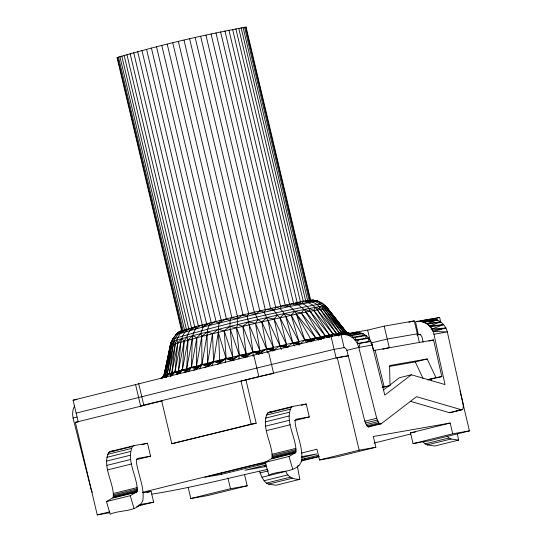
<?xml version="1.0" encoding="UTF-8"?>
<svg xmlns="http://www.w3.org/2000/svg" width="542" height="542" viewBox="0 0 542 542"><rect width="100%" height="100%" fill="white"/><g stroke="black" fill="none" stroke-linecap="round" stroke-linejoin="round"><path stroke-width="0.81" d="M193.541 370.362L195.696 369.312L196.522 365.911L196.854 337.666L200.838 333.601C242.118 323.696 283.303 312.483 325.207 305.715L346.419 332.422L340.64 325.369M160.608 378.756L163.982 375.281L167.288 373.98L213.568 361.589L298.913 341.453L333.154 334.211L346.507 332.226L327.524 308.412C320.017 297.063 306.034 300.092 295.153 303.093C273.818 307.592 252.586 312.544 231.387 317.653L230.004 320.281L230.004 326.345L232.701 356.887L232.511 360.125L234.056 360.213M423.133 342.144C422.32 339.638 422.733 335.207 419.352 334.455L418.356 334.699L415.511 321.745C422.794 321.663 430.002 317.321 437.238 319.99C442.306 322.056 445.998 326.65 447.333 331.914L462.99 403.167L463.356 406.703L462.78 409.169L461.445 409.759L416.541 396.697L381.128 423.817L368.526 426.974L366.887 425.836L364.807 421.209L346.873 350.349L345.877 348.547L344.129 347.612L341.074 334.699L344.915 334.577L348.689 335.484L352.158 337.361L362.862 335.491L362.903 333.621L359.434 332.483L356.812 332.205L353.201 332.652M274.814 350.444L273.263 350.464L273.337 347.259L268.012 320.41L264.089 312.233L260.282 310.823L255.634 314.191L203.074 326.982L176.096 334.577L172.532 339.156L171.069 342.273L163.894 375.484L171.624 341.826L173.067 338.716L176.096 334.577L179.517 331.521L196.746 326.359L231.387 317.653L237.05 318.588L242.918 314.888L247.057 316.203L247.843 319.36L249.171 324.8L252.965 352.029L253.067 356.209M165.689 376.832L165.683 374.529L171.726 344.712L175.533 337.829L178.433 333.737L182.444 330.383L178.033 337.056L176.726 340.119L177.817 342.815L175.005 371.67L177.193 374.224L178.291 371.737L184.199 341.02L186.685 337.314L187.728 334.326L190.005 330.41L196.746 326.359L193.63 332.754L192.756 335.694L192.261 338.865L191.455 367.225L188.616 371.853M237.118 316.271L237.633 324.509L236.529 327.815L239.381 355.267L238.893 358.994M199.7 368.858L201.915 364.529L201.78 336.399L200.838 333.601L203.074 326.982L210.025 322.93L207.688 329.136L207.017 335.071L207.572 364.082L207.085 366.406L204.131 367.822M359.434 332.483L348.967 334.319L348.689 335.484L359.387 333.608L359.434 332.483L344.915 334.577L356.812 332.205L355.613 332.707M184.144 372.7L185.655 371.934L186.746 368.465L188.033 339.983L186.685 337.314L174.158 340.911L171.069 342.273L165.879 367.456M150.568 456.168L137.201 458.505L136.313 459.968L136.543 463.098C138.488 475.415 144.518 487.543 142.885 500.239C138.352 512.63 119.951 509.453 110.155 514.263L106.476 501.574L113.244 497.597L113.305 493.491C112.255 480.334 102.377 465.442 108.746 452.36L110.338 451.472L134.145 445.592L147.512 443.254L150.568 456.168L136.604 459.616M106.476 501.574L130.29 495.686L137.058 491.716L137.119 487.61C136.069 474.453 126.184 459.562 132.553 446.479L134.145 445.592M309.306 416.94L295.939 419.278L295.058 420.748L295.288 423.878C297.226 436.195 303.263 448.322 301.623 461.012C297.091 473.403 278.69 470.226 268.893 475.036L265.214 462.346L271.989 458.376L272.05 454.264C270.993 441.113 261.115 426.222 267.484 413.139L269.076 412.252L292.883 406.364L306.25 404.027L309.306 416.94L294.523 420.592M265.214 462.346L289.028 456.459L295.797 452.489L295.857 448.383C294.807 435.226 284.929 420.335 291.298 407.252L292.883 406.364M163.853 377.09L170.141 345.417L171.624 341.826L171.726 344.712L167.288 373.98L165.994 377.096M178.501 370.694L180.784 341.968L182.701 335.708L186.834 329.069L180.798 332.998L184.402 329.78M362.903 333.621L352.402 335.457L352.158 337.361L355.118 340.098L365.816 338.222L366.06 335.573L362.903 333.621L359.387 333.608M166.096 377.178L169.389 373.316L175.303 343.553L174.158 340.911L173.271 344.19L169.389 373.316L170.486 376.121L171.719 373.601L175.303 343.553L176.726 340.119M170.784 344.292L171.069 342.273L171.739 342.314M381.128 423.817L380.437 424.027L378.797 422.896L376.71 418.261L358.784 347.408L357.368 343.52L355.118 340.098L355.525 337.415L366.06 335.573L368.75 338.228L370.816 341.453L372.158 345.071L384.82 395.098L411.358 374.773L445.009 384.563L433.952 334.258C432.712 327.612 426.9 321.921 420.057 321.352L433.464 319.082L423.546 322.097L420.057 321.352M247.565 356.914L245.987 356.88L246.149 353.648L242.83 326.304L248.473 321.928L255.506 323.31L305.871 312.036L327.551 308.242L347.178 333.425M327.551 308.242L346.419 332.422M207.613 363.086L212.525 333.689L218.216 329.231L219.117 322.944L220.316 320.363M164.754 375.891L165.683 374.529L170.676 345.125L201.78 336.399L255.506 323.31L257.768 319.746L254.537 312.151M207.017 335.071L201.915 364.529L195.594 369.929M196.522 365.911L201.78 336.399L207.207 331.982L212.525 333.689L213.568 361.589L211.895 365.789M186.746 368.465L192.261 338.865M164.788 373.126L165.567 369.075M180.784 341.968L175.005 371.67L171.563 376.067M171.963 372.544L177.817 342.815L181.523 338.73L184.199 341.02L182.417 369.624L179.544 373.702M368.75 338.228L358.16 340.085L357.368 343.52L368.072 341.643L368.75 338.228L365.816 338.222M167.288 373.98L173.271 344.19M326.982 308.703L327.524 308.412L324.658 306.169L325.207 305.715L346.081 332.151L346.751 333.77L326.074 308.269C320.871 305.099 316.243 300.485 309.746 300.295L316.677 304.279L319.218 306.433L320.139 309.204L339.38 333.052L343.323 334.231L343.716 332.361L324.543 305.674L321.86 303.547L317.3 301.196L312.87 299.997L317.409 301.65L317.917 301.237L312.429 300.404M162.295 377.794L165.683 374.529L167.017 375.044L169.389 373.316L171.719 373.601L175.005 371.67L178.291 371.737L182.417 369.624L186.577 369.495L191.455 367.225L196.414 366.927L201.915 364.529L207.572 364.082L213.568 361.589L219.781 361.04L226.15 358.479L232.532 358.851L232.701 356.887L224.212 330.803L218.216 329.231L219.781 361.04L219.551 363.303L217.308 364.359M262.823 353.635L259.672 353.635L259.327 352.449L259.794 350.417L255.506 323.31L266.596 348.824L267.389 352.842M161.049 378.33L163.982 375.281L164.287 376.04L170.676 345.125L170.113 345.586L170.595 345.633M225.099 362.341L226.15 358.479L224.212 330.803L230.004 326.345L236.529 327.815L246.149 353.648L245.831 355.647L239.381 355.267L232.532 358.851M257.768 319.746L261.8 321.846L273.337 347.259L272.741 349.319L273.263 350.464L279.977 345.735L285.37 345.491L286.474 344.251L280.018 317.68C276.271 315.336 275.275 310.519 271.393 308.283M163.332 377.279L163.982 375.281L162.837 377.218M272.972 351.04L266.596 348.824L261.8 321.846L266.921 317.632L274.096 319.021L286.474 344.251L285.797 346.324L286.494 347.429L288.12 347.395M332.497 336.209L333.154 334.211L317.212 309.753L312.666 305.017L305.234 301.081L312.382 301.894L317.917 301.237M319.218 306.433L322.598 308.777L339.38 333.052L337.991 335.159L333.154 334.211L330.755 336.568L325.193 335.803L321.88 338.391L301.318 312.998L294.733 311.406L291.217 315.187L298.913 341.453L298.208 343.526L299.076 344.597L304.787 340.159L310.925 339.8L315.668 337.802L321.196 337.612L325.193 335.803L330.01 335.803L333.154 334.211L337.199 334.407L339.38 333.052L342.49 333.479L343.323 334.231M346.873 350.349L358.784 347.408L360.179 343.316L370.816 341.453L368.072 341.643M74.45 405.985L73.041 409.799L72.567 413.892L73.048 418.017L90.981 488.87L92.255 492.251M163.088 377.212L163.982 375.281M323.493 338.669L325.193 335.803L310.058 311.169L309.048 308.384L306.786 306.183L302.998 303.696L298.927 302.321M273.337 347.259L272.409 348.459L266.596 348.824L259.327 352.449L259.09 351.568L259.794 350.417L249.171 324.8M247.057 316.203L248.737 313.513L255.634 314.191L280.112 308.608L281.745 305.979L289.774 306.487L312.382 301.894L307.721 300.627M264.089 312.233L265.912 309.529L273.622 310.065L276.684 307.097C281.217 308.262 283.723 312.517 285.736 316.399L298.913 341.453L299.076 344.597L292.802 342.822L280.018 317.68L284.272 313.703L291.217 315.187L304.787 340.159L306.799 342.571M164.768 375.809L165.683 374.529L166.597 376.094L169.389 373.316L171.333 374.637L175.005 371.67L177.952 372.761L182.417 369.624L188.033 339.983L192.756 335.694L200.838 333.601M163.67 377.225L165.683 374.529L164.287 376.04M205.276 324.143L203.074 326.982L200.838 325.288L195.601 328.919M313.093 340.986L315.668 337.802L321.88 338.391M277.24 315.281L274.096 319.021L279.977 345.735L281.474 349.583M166.218 376.988L169.389 373.316L166.116 377.029M178.433 333.737L180.967 330.877L176.096 334.577L179.991 331.257M162.41 378.113L165.683 374.529M268.012 320.41L279.977 345.735L286.494 347.429L292.802 342.822L297.7 342.713L298.913 341.453M171.048 375.674L175.005 371.67L170.486 376.121M193.027 327.354L190.005 330.41L189.714 328.262L185.228 331.718M178.433 332.788L180.093 331.684M410.247 401.27L449.542 412.706L450.869 412.11M177.302 374.393L182.417 369.624L186.306 370.504L191.455 367.225L196.204 367.916L201.915 364.529L207.444 365.051L213.568 361.589L219.74 361.988L226.15 358.479L232.477 357.93M175.581 334.99L179.517 331.521L175.581 334.99L176.197 335.031M185.981 372.056L191.455 367.225L196.854 337.666L192.756 335.694L186.685 337.314M177.193 374.224L182.417 369.624L185.655 371.934L191.455 367.225L195.696 369.312L201.915 364.529L207.085 366.406L213.568 361.589L218.27 332.26L226.15 358.479L231.583 360.803M207.816 366.439L213.568 361.589L219.551 363.303L226.15 358.479L232.511 360.125L239.381 355.267L245.682 354.746M383.526 389.908L388.838 385.843M390.159 384.827L399.447 377.713L411.358 374.773M259.09 351.568L252.965 352.029L245.987 356.88L239.381 355.267L230.309 329.312M272.409 348.459L272.741 349.319L266.596 348.824L259.672 353.635L252.965 352.029L245.831 355.647M286.535 304.929C290.905 306.508 294.177 310.085 296.42 314.055L304.787 340.159L311.535 340.6L315.668 337.802L321.42 339.035M208.948 325.485L215.052 321.67L219.117 322.944L225.777 319.021L230.004 320.281M310.708 300.464L246.095 27.12C202.667 35.006 159.402 45.23 117.045 57.628L181.658 330.972M245.668 27.513L246.129 27.256M78.184 421.717L73.095 400.192L253.771 355.125L331.054 336.453L367.652 330.119L384.203 326.155L414.278 320.891L419.366 342.415M268.547 351.9L273.635 373.424L258.859 376.649L143.772 405.091L140.69 406.27L135.602 384.752M426.798 323.689L429.637 326.047L440.707 321.867L426.798 323.689L423.546 322.097M429.637 326.047L431.899 329.041L443.661 324.604L429.752 326.027M426.872 323.676L437.238 319.99L423.58 322.09M368.526 426.974L369.224 426.757M431.899 329.041L433.133 331.555L445.917 328.025L432.076 329.014M408.837 322.287L414.278 320.891M433.153 319.055L439.65 317.456L440.795 322.294M76.151 413.106L256.827 368.038L334.102 349.366L344.726 347.51M73.048 418.017L77.018 417.035M109.972 512.671L97.242 514.9L75.365 422.353L162.566 400.809M246.014 380.186L256.19 423.234L251.176 424.108L241 381.067L337.287 357.632L348.621 355.647M373.506 350.552L433.566 339.929L441.798 376.588L427.699 379.915M428.803 341.108L433.566 339.929M389.136 366.494L415.287 361.914L427.191 358.973L435.951 377.611L441.798 376.588M108.746 452.36L132.553 446.479M267.484 413.139L291.298 407.252M141.767 444.67L147.512 443.254M301.325 405.247L306.25 404.027M107.54 454.365L131.347 448.485M266.278 415.138L290.092 409.257M382.571 387.069L390.003 385.653L389.603 365.552L427.191 358.973M382.069 387.611L390.003 385.653M106.801 457.346L130.615 451.459M265.539 418.119L289.353 412.232M428.011 379.576L435.951 377.611M161.631 400.673L171.807 443.722L251.176 424.108M256.19 423.234L171.807 443.722M106.584 461.093L130.392 455.212M265.323 421.872L289.137 415.985M106.896 465.368L130.71 459.481M265.634 426.141L289.448 420.253M107.722 469.86L131.537 463.979M266.461 430.639L290.275 424.752M364.807 421.209L376.71 418.261M365.369 422.997L377.273 420.057M366.08 424.582L377.984 421.642M366.887 425.836L378.797 422.896M367.727 426.656L379.637 423.715M113.305 493.491L137.119 487.61M272.05 454.264L295.857 448.383M113.529 494.724L137.343 488.843M272.267 455.504L296.081 449.616M456.425 410.734L459.602 409.955M449.542 412.706L461.445 409.759M113.596 495.883L137.404 490.002M272.335 456.662L296.142 450.775M450.28 412.665L462.184 409.725M113.495 496.872L137.309 490.984M272.24 457.644L296.047 451.757M113.244 497.597L137.058 491.716M271.989 458.376L295.797 452.489M112.865 498.017L136.672 492.129M271.603 458.789L295.417 452.909M142.573 492.312L267.823 461.364M301.386 453.065L316.935 449.223L319.482 459.982L336.189 457.062L375.87 447.258L373.33 436.493L450.185 423.045L452.726 433.81L469.433 430.883L459.948 390.755M147.045 492.407L151.089 491.411L153.637 502.17L136.631 506.37M266.014 462.854L256.468 464.528L204.876 477.278L221.583 474.352L265.804 463.424M266.264 464.995L244.977 470.26L266.664 466.35M301.874 457.644L316.616 454.006L301.379 456.669M301.515 459.42L318.716 455.172M151.902 494.128C190.913 488.037 229.063 477.841 267.572 469.379M469.433 430.883L429.745 440.693L413.038 443.613L410.497 432.855L450.185 423.045M301.941 460.293L319.042 456.296M301.135 461.079L319.15 456.635M373.994 443.078L410.829 433.979M259.618 471.289L260.092 472.902L268.304 470.876M97.242 514.9L109.389 511.899M319.482 459.982L359.163 450.178L375.87 447.258M138.711 505.225L140.351 504.819M297.45 466.005L299.096 465.598M260.092 472.902L261.955 477.251L285.769 471.371C287.938 477.339 293.872 479.501 299.821 479.358L297.443 466.438M188.264 487.766L190.804 498.532L230.492 488.721L247.199 485.801L244.652 475.043M413.038 443.613L452.726 433.81M261.955 477.251L264.103 480.747L287.91 474.86M247.199 485.801L207.511 495.605L190.804 498.532M264.103 480.747L266.346 483.098L290.16 477.217M422.841 441.52L425.091 443.871L448.898 437.99L451.066 439.006L458.559 440.131L457.373 433.675M266.346 483.098L268.514 484.114L292.321 478.234M425.091 443.871L427.252 444.887L451.066 439.006M299.821 479.358L276.007 485.246L268.514 484.114M458.559 440.131L434.745 446.019L427.252 444.887M370.701 343.039L387.259 339.068L417.326 333.804M382.74 349.244L389.291 347.673L384.203 326.155M280.112 308.608L289.774 306.487L291.013 303.967L298.324 304.665L303.987 309.428L325.193 335.803L327.808 337.713M416.507 321.501L439.65 317.456M420.341 321.379L433.464 319.082M424.115 322.287L437.238 319.99M427.591 324.163L440.707 321.867M430.544 326.901L443.661 324.604M432.801 330.322L445.917 328.025M417.367 334.8L420.639 334.224M416.778 334.976L418.356 334.699M358.784 347.408L372.158 345.071M433.952 334.258L447.333 331.914L433.343 331.521M73.095 400.192L76.957 399.522M347.578 355.972L336.142 357.977L331.054 336.453M75.365 422.353L78.604 421.784M269.076 412.252L273.791 411.425M110.338 451.472L116.625 450.375M410.497 432.855L415.274 432.021M143.135 492.8L151.089 491.411M140.114 504.534L153.637 502.17M341.074 334.699L346.358 334.035M357.368 343.52L360.179 343.316M344.915 334.577L348.967 334.319M348.689 335.484L352.402 335.457M355.118 340.098L358.16 340.085M352.158 337.361L355.525 337.415M362.862 335.491L366.06 335.573M117.079 57.764L117.6 57.784M322.51 303.588C272.077 312.815 221.583 324.421 172.532 339.156L173.183 339.197M237.633 324.509L242.83 326.304L252.965 352.029L259.327 352.449M308.574 302.599L302.294 301.65L302.998 303.696L295.153 303.093L298.324 304.665M310.356 341.853L304.787 340.159L311.799 341.48M304.787 340.159L311.277 341.745M312.327 299.977L317.3 301.196L311.284 300.072L315.234 301.427M266.596 348.824L273.263 350.464M329.739 337.131L325.193 335.803L329.766 336.961M311.535 340.6L296.42 314.055L315.668 337.802L321.196 339.245M325.193 335.803L329.719 337.104M330.755 336.568L310.058 311.169L303.987 309.428L301.318 312.998L315.668 337.802L320.918 339.353M338.452 335.776L333.154 334.211L313.845 310.41L309.048 308.384M344.231 334.536L339.38 333.052L339.394 335.349M338.615 335.877L333.154 334.211L335.857 335.823M347.673 333.628L343.716 332.361L322.307 305.932L322.598 308.777L342.49 333.479L343.716 332.361L345.891 333.018L346.081 332.151L350.674 333.716M350.207 333.669L347.178 332.673L349.353 333.506M285.763 347.734L279.977 345.735L285.797 346.324L285.37 345.491M299.272 345.105L292.802 342.822L285.736 316.399M252.965 352.029L259.178 354.265M349.908 333.574L346.081 332.151L348.025 333.73M239.381 355.267L245.316 357.551M343.249 334.563L339.38 333.052L342.829 334.78M347.564 334.001L343.716 332.361L344.529 334.468M346.751 333.77L343.716 332.361L346.318 333.696M315.668 337.802L318.405 340.315M337.991 335.159L317.212 309.753M324.543 305.674L327.063 308.195L345.152 332.192M447.218 436.229L448.898 437.99M330.132 312.551L331.182 313.832M324.583 308.459L341.792 332.646M336.494 333.574L320.139 309.204L315.092 307.192L313.845 310.41L329.38 334.956M297.7 342.713L298.208 343.526L292.802 342.822L294.699 345.979M305.871 312.036L320.613 336.758M415.287 361.914L422.99 378.316M289.028 456.459L292.707 469.155M130.29 495.686L133.962 508.376M375.091 350.159L384.156 386.676M371.697 342.788L373.546 350.62M367.652 330.119L370.322 341.419M337.287 357.632L359.163 450.178M245.573 27.1L310.153 300.309M244.557 27.195L309.143 300.404M243.067 27.405L307.849 301.44M241.115 27.737L305.695 300.945M238.704 28.17L303.283 301.379M235.858 28.719L300.437 301.928M232.599 29.37L297.375 303.405M228.954 30.122L293.73 304.15M224.944 30.962L289.719 304.997M220.608 31.897L285.194 305.105M215.973 32.906L280.56 306.115M211.075 33.99L275.661 307.206M205.953 35.142L270.539 308.351M304.76 458.2L305.119 459.738M200.648 36.348L265.234 309.557M195.201 37.601L259.977 311.63M189.646 38.889L254.232 312.097M184.029 40.203L248.805 314.231M253.771 355.125L258.859 376.649M178.393 41.531L243.175 315.566M172.783 42.872L237.565 316.901M167.241 44.207L232.017 318.242M264.659 465.212L265.024 466.75M161.807 45.528L226.393 318.737M156.523 46.829L221.305 320.857M151.428 48.096L216.014 321.304M146.57 49.315L211.15 322.524M141.97 50.487L206.746 324.516M137.675 51.592L202.451 325.627M133.711 52.635L198.297 325.844M130.121 53.597L194.7 326.806M227.945 477.963L230.492 488.721M126.909 54.471L191.692 328.506M124.125 55.257L188.704 328.466M221.224 472.814L221.583 474.352M121.774 55.948L186.353 329.157M119.877 56.531L184.456 329.739M118.447 57.005L183.033 330.213M117.499 57.377L182.085 330.586M138.684 383.567L143.772 405.091M431.114 378.431L431.656 380.911M286.474 344.251L286.494 347.429"/></g></svg>
